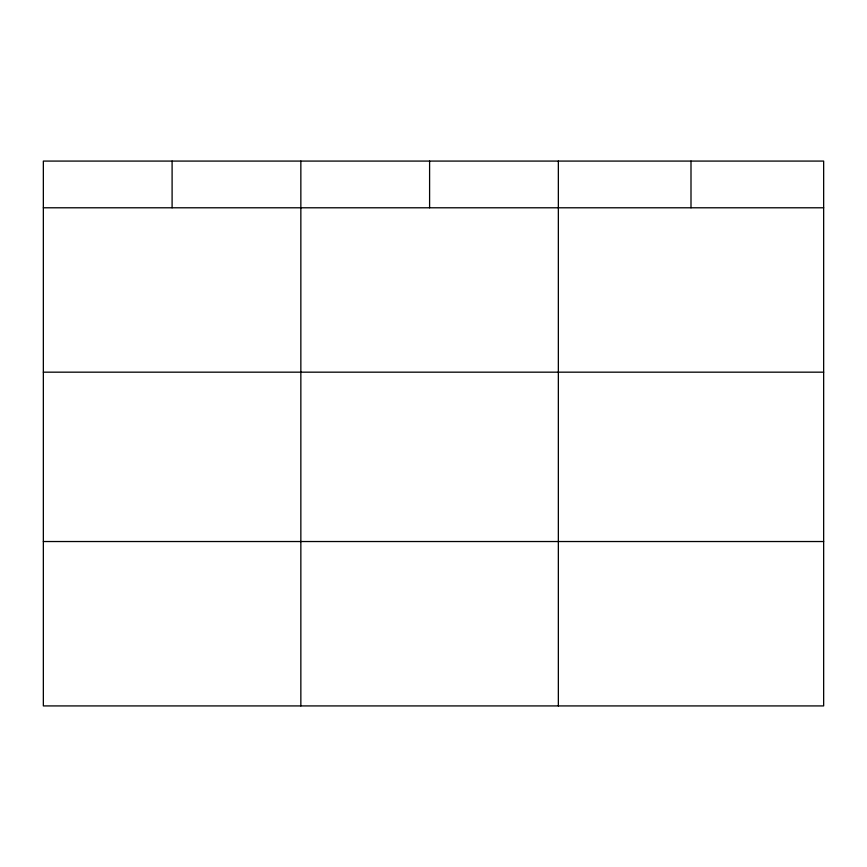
<?xml version="1.0" encoding="UTF-8"?>
<svg xmlns="http://www.w3.org/2000/svg" width="867" height="867" viewBox="0 0 867 867"><rect width="100%" height="100%" fill="white"/><g stroke="black" fill="none" stroke-linecap="round" stroke-linejoin="round"><path stroke-width="1.3" d="M823.65 207.787L823.65 705.922L43.35 705.922L43.35 161.078L823.65 161.078L823.65 207.787L43.35 207.787M43.35 372.171L823.65 372.171M43.35 541.528L823.65 541.528M690.999 161.078L690.999 207.787M558.348 161.078L558.348 705.922M429.598 161.078L429.598 207.787M300.849 161.078L300.849 705.922M172.1 161.078L172.1 207.787"/></g></svg>
